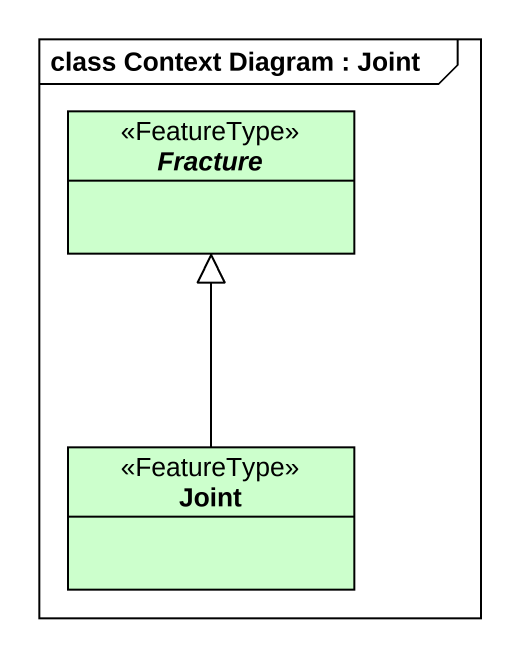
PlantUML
@startuml
mainframe class Context Diagram : Joint
hide circle
hide empty members
abstract class Fracture <<FeatureType>> #CCFFCC
class Joint <<FeatureType>> #CCFFCC
Joint -up-|> Fracture
@enduml
